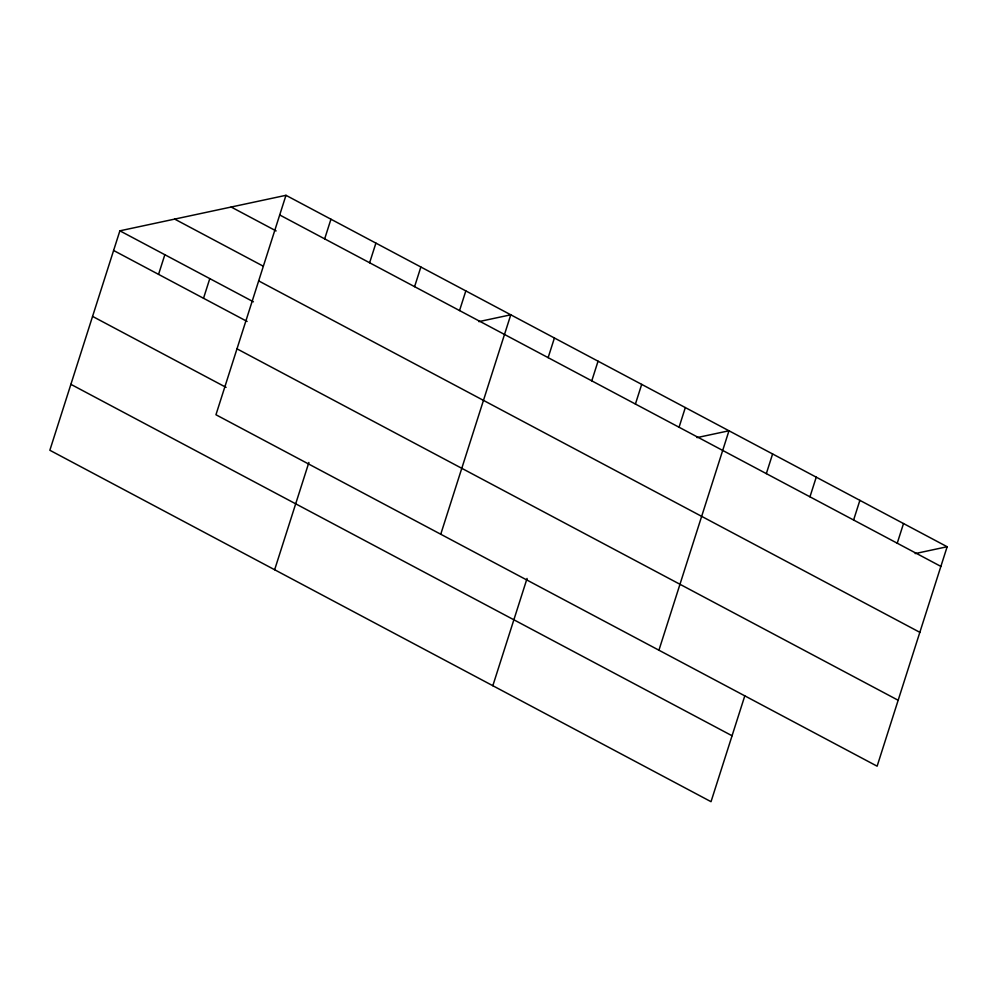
<?xml version="1.0" encoding="UTF-8"?>
<svg xmlns="http://www.w3.org/2000/svg" width="997" height="997" viewBox="0 0 997 997"><rect width="100%" height="100%" fill="white"/><g stroke="black" fill="none" stroke-linecap="round" stroke-linejoin="round"><path stroke-width="1.5" d="M285.977 195.312L215.95 414.752L877.123 766.182L947.15 546.742L285.977 195.312L119.877 230.818L49.85 450.258L711.023 801.688L744.784 695.894M158.56 274.374L164.841 254.721M203.525 298.277L209.794 278.612M324.673 238.869L330.942 219.215M369.625 262.759L375.906 243.106M274.649 569.736L308.883 462.471M414.59 286.662L420.859 267.009M459.542 310.565L465.823 290.9M440.749 534.23L510.776 314.803L478.809 321.632M548.138 357.649L554.419 337.995M492.83 685.712L527.064 578.447M591.782 380.842L598.05 361.188M635.413 404.047L641.694 384.381M679.057 427.239L685.325 407.574M658.93 650.206L728.969 430.779L696.99 437.608M766.332 473.625L772.6 453.971M809.963 496.818L816.244 477.164M853.606 520.01L859.875 500.357M897.238 543.203L903.519 523.55M915.171 553.584L947.15 546.742M279.708 214.966L940.881 566.408M231.167 207.027L276.132 230.93M174.699 219.103L263.245 266.174M258.672 280.892L919.832 632.322M119.877 230.818L253.4 301.792M113.608 250.484L247.119 321.445M236.987 348.825L898.16 700.255M92.571 316.398L226.082 387.372M70.887 384.331L732.06 735.761"/></g></svg>
